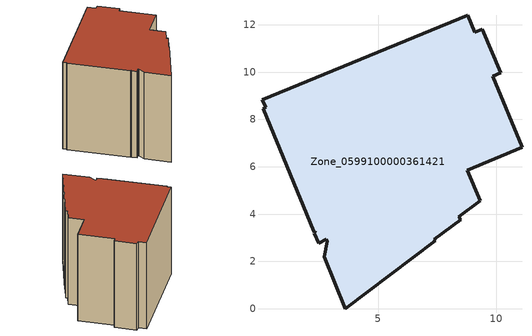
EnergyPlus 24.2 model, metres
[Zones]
Zone_0599100000361421
 floor ground (C_G): 2.3,3.2 2.34,3.3 2.27,3.28 0.14,8.46 0.24,8.51 0.09,8.84 8.78,12.4 9.07,11.7 9.41,11.81 10.17,9.98 9.84,9.83 11.08,6.82 8.77,5.85 9.31,4.56 8.4,3.88 8.49,3.77 7.37,2.93 7.41,2.87 3.62,0 2.71,2.21 2.84,2.86 2.8,2.93 2.48,2.77 z0
 wall outside (C_F): 9.84,9.83 10.17,9.98 9.41,11.81 9.07,11.7 8.78,12.4 0.09,8.84 0.24,8.51 0.14,8.46 2.27,3.28 2.34,3.3 2.3,3.2 2.48,2.77 2.8,2.93 2.84,2.86 2.71,2.21 3.62,0 7.41,2.87 7.37,2.93 8.49,3.77 8.4,3.88 9.31,4.56 8.77,5.85 11.08,6.82 9.84,9.83 z0:8.59
 roof outside (C_R): 2.3,3.2 2.48,2.77 2.8,2.93 2.84,2.86 2.71,2.21 3.62,0 7.41,2.87 7.37,2.93 8.49,3.77 8.4,3.88 9.31,4.56 8.77,5.85 11.08,6.82 9.84,9.83 10.17,9.98 9.41,11.81 9.07,11.7 8.78,12.4 0.09,8.84 0.24,8.51 0.14,8.46 2.27,3.28 2.34,3.3 z8.59
[BUILDING]
Pand.0599100000361421: North Axis=0; Terrain=City; Loads Convergence Tolerance Value=0.04; Temperature Convergence Tolerance Value=0.4; Solar Distribution=FullExterior; Maximum Number of Warmup Days=25; Minimum Number of Warmup Days=1
[Site:Location]
Rotterdam.The.Hague.AP_ZH_NLD Design_Conditions: Latitude=51.96; Longitude=4.45; Time Zone=1; Elevation=-4.5
[SITE:GROUNDTEMPERATURE:BUILDINGSURFACE]
18, 18, 18, 18, 18, 18, 18, 18, 18, 18, 18, 18
[MATERIAL] Thermal Absorptance=0.9; Solar Absorptance=0.7; Visible Absorptance=0.7
Name | Roughness | Thickness | Conductivity | Density | Specific Heat
G.TC.1992-2005 | MediumSmooth | 0.15 | 0.06 | 540 | 1210
F.TC.1992-2005 | Rough | 0.3 | 0.12 | 1920 | 840
R.TC.1992-2005 | MediumRough | 0.2 | 0.08 | 1500 | 1000
[CONSTRUCTION]
C_G: G.TC.1992-2005
C_F: F.TC.1992-2005
C_R: R.TC.1992-2005
[ZONE]
Zone_0599100000361421: Type=1; Multiplier=1; Ceiling Height=Autocalculate; Volume=Autocalculate; Floor Area=autocalculate; Part of Total Floor Area=Yes
[ZONEINFILTRATION:DESIGNFLOWRATE]
Infil_Zone_0599100000361421: Zone or ZoneList or Space or SpaceList=Zone_0599100000361421; Schedule=AlwaysOn; Design Flow Rate Calculation Method=Flow/Area; Flow Rate per Floor Area=0.0015; Constant Term Coefficient=1; Temperature Term Coefficient=0; Velocity Term Coefficient=0; Velocity Squared Term Coefficient=0
[HVACTEMPLATE:ZONE:IDEALLOADSAIRSYSTEM]
Zone_0599100000361421: Maximum Heating Supply Air Temperature=50; Minimum Cooling Supply Air Temperature=13; Maximum Heating Supply Air Humidity Ratio=0.0156; Minimum Cooling Supply Air Humidity Ratio=0.0077; Heating Limit=NoLimit; Cooling Limit=NoLimit; Dehumidification Control Type=ConstantSensibleHeatRatio; Cooling Sensible Heat Ratio=0.7; Dehumidification Setpoint=60; Humidification Control Type=None; Humidification Setpoint=30; Outdoor Air Method=None; Outdoor Air Flow Rate per Person=0.00944; Outdoor Air Flow Rate per Zone Floor Area=0; Outdoor Air Flow Rate per Zone=0; Demand Controlled Ventilation Type=None; Outdoor Air Economizer Type=NoEconomizer; Heat Recovery Type=None; Sensible Heat Recovery Effectiveness=0.7; Latent Heat Recovery Effectiveness=0.65
[ZONECONTROL:THERMOSTAT]
ThermostatControl_Zone_0599100000361421: Zone or ZoneList=Zone_0599100000361421; Control Type Schedule=DualSetpointControlType; Control 1=Thermostat_Zone_0599100000361421; Temperature Difference Between Cutout And Setpoint=0
[THERMOSTATSETPOINT:DUALSETPOINT]
Thermostat_Zone_0599100000361421: Heating Setpoint Temperature Schedule=HeatingSetpoint_Zone_0599100000361421; Cooling Setpoint Temperature Schedule=CoolingSetpoint_Zone_0599100000361421
[SCHEDULE:COMPACT]
HeatingSetpoint_Zone_0599100000361421: Through: 12/31, For: AllDays, Until: 24:00, 21
CoolingSetpoint_Zone_0599100000361421: Through: 12/31, For: AllDays, Until: 24:00, 24
DualSetpointControlType: Through: 12/31, For: AllDays, Until: 24:00, 4
AlwaysOn: Through: 12/31, For: AllDays, Until: 24:00, 1
